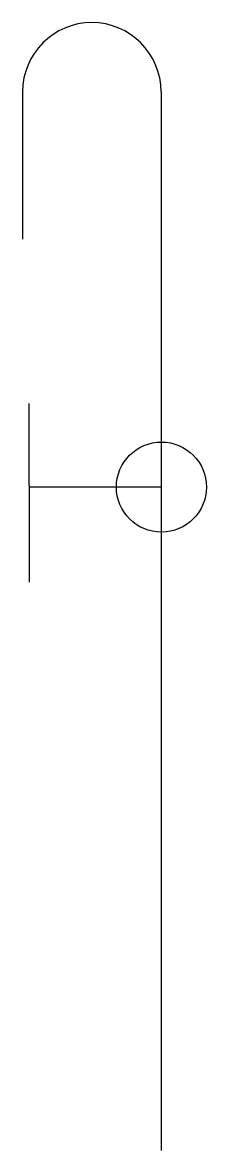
# Model space of a CAD drawing. Header units: metres. Extents: x -43370 to -43182, y -139045 to -137887.
import ezdxf

# ---------------------------------------------------------------- set-up
doc = ezdxf.new("R2010")
doc.units = ezdxf.units.M
doc.layers.add('DET1', color=1, linetype='Continuous')
doc.layers.add('G', color=3, linetype='Continuous')

msp = doc.modelspace()

# ---------------------------------------------------------------- linework, layer by layer
at = {"layer": 'DET1'}
for p, q in [((-43363.54, -138362.45), (-43363.54, -138278.6)), ((-43363.54, -138362.45), (-43363.54, -138461.82)), ((-43228.37, -138364.34), (-43363.54, -138364.34))]:
    msp.add_line(p, q, dxfattribs=at)
msp.add_circle((-43227.73, -138364.34), 46.22, dxfattribs=at)
msp.add_arc((-43299.17, -137958.57), 71.11, 0, 180, dxfattribs=at)
at = {"layer": 'G'}
for p, q in [((-43370.28, -137958.57), (-43370.28, -138109.85)), ((-43228.05, -137958.57), (-43228.05, -139045.33))]:
    msp.add_line(p, q, dxfattribs=at)

doc.saveas('drawing.dxf')
